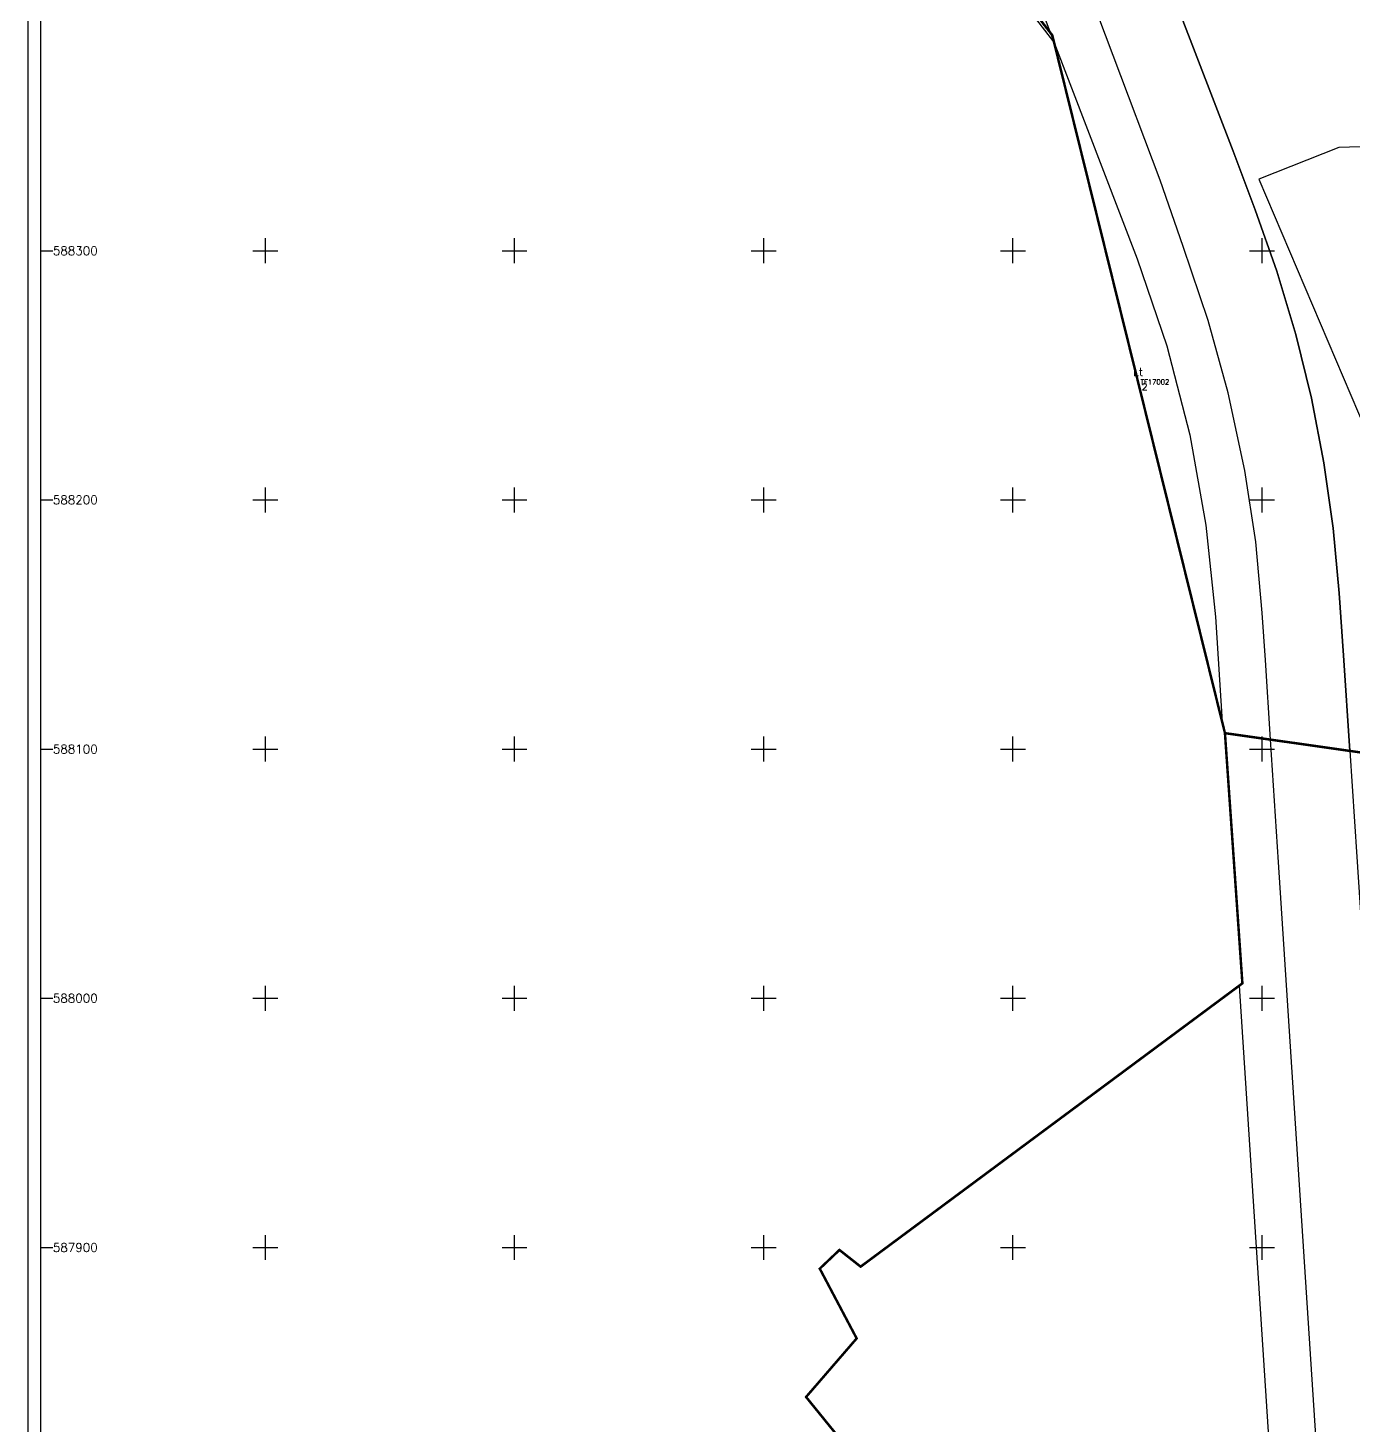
# Model space of a CAD drawing. Extents: x 385562 to 387872, y 587050 to 590157.
# Drawn here: x 385605 to 386137, y 587829 to 588389 of the extents above; entities that cross this region are included whole.
import ezdxf
from ezdxf.enums import TextEntityAlignment as Align

# ---------------------------------------------------------------- set-up
doc = ezdxf.new("R2010")
doc.units = 0
doc.header["$MEASUREMENT"] = 0
for name, color, linetype in [('cartouche', 7, 'CONTINUOUS'), ('croisillon', 7, 'CONTINUOUS'), ('IL', 70, 'CONTINUOUS'), ('L', 10, 'CONTINUOUS'), ('LOT', 10, 'CONTINUOUS'), ('LS', 7, 'CONTINUOUS'), ('PARCELLE', 160, 'CONTINUOUS'), ('TF', 160, 'CONTINUOUS'), ('TFNO', 160, 'CONTINUOUS')]:
    doc.layers.add(name, color=color, linetype=linetype)
doc.styles.add('ROMANC', font='romanc.shx', dxfattribs={"height": 10})

msp = doc.modelspace()

# ---------------------------------------------------------------- linework, layer by layer
at = {"layer": 'cartouche'}
for points in [[(385604.73, 587049.5), (387854.45, 587049.5), (387854.45, 590144.27), (385604.73, 590144.27)], [(385609.73, 587054.5), (387849.45, 587054.5), (387849.45, 590139.27), (385609.73, 590139.27)]]:
    msp.add_lwpolyline(points, close=True, dxfattribs=at)
at = {"layer": 'croisillon'}
for p, q in [((385700, 588295), (385700, 588305)), ((385800, 588295), (385800, 588305)), ((385900, 588295), (385900, 588305)), ((386000, 588295), (386000, 588305)), ((386100, 588295), (386100, 588305)), ((385609.73, 588300), (385614.73, 588300)), ((385695, 588300), (385705, 588300)), ((385795, 588300), (385805, 588300)), ((385895, 588300), (385905, 588300)), ((385995, 588300), (386005, 588300)), ((386095, 588300), (386105, 588300)), ((385700, 588195), (385700, 588205)), ((385800, 588195), (385800, 588205)), ((385900, 588195), (385900, 588205)), ((386000, 588195), (386000, 588205)), ((386100, 588195), (386100, 588205)), ((385609.73, 588200), (385614.73, 588200)), ((385695, 588200), (385705, 588200)), ((385795, 588200), (385805, 588200)), ((385895, 588200), (385905, 588200)), ((385995, 588200), (386005, 588200)), ((386095, 588200), (386105, 588200)), ((385700, 588095), (385700, 588105)), ((385800, 588095), (385800, 588105)), ((385900, 588095), (385900, 588105)), ((386000, 588095), (386000, 588105)), ((386100, 588095), (386100, 588105)), ((385609.73, 588100), (385614.73, 588100)), ((385695, 588100), (385705, 588100)), ((385795, 588100), (385805, 588100)), ((385895, 588100), (385905, 588100)), ((385995, 588100), (386005, 588100)), ((386095, 588100), (386105, 588100)), ((385700, 587995), (385700, 588005)), ((385800, 587995), (385800, 588005)), ((385900, 587995), (385900, 588005)), ((386000, 587995), (386000, 588005)), ((386100, 587995), (386100, 588005)), ((385609.73, 588000), (385614.73, 588000)), ((385695, 588000), (385705, 588000)), ((385795, 588000), (385805, 588000)), ((385895, 588000), (385905, 588000)), ((385995, 588000), (386005, 588000)), ((386095, 588000), (386105, 588000)), ((385700, 587895), (385700, 587905)), ((385800, 587895), (385800, 587905)), ((385900, 587895), (385900, 587905)), ((386000, 587895), (386000, 587905)), ((386100, 587895), (386100, 587905)), ((385609.73, 587900), (385614.73, 587900)), ((385695, 587900), (385705, 587900)), ((385795, 587900), (385805, 587900)), ((385895, 587900), (385905, 587900)), ((385995, 587900), (386005, 587900)), ((386095, 587900), (386105, 587900))]:
    msp.add_line(p, q, dxfattribs=at)
at = {"layer": 'IL'}
msp.add_lwpolyline([(386239.2, 588084.5), (386135.22, 588099.28), (386132.72, 588137.58), (386130.98, 588162.63), (386128.51, 588188.67), (386124.82, 588214.83), (386119.81, 588240.77), (386113.5, 588266.43), (386105.91, 588291.74), (386097.25, 588316.42), (386088.34, 588339.9), (386059.19, 588415.84)], dxfattribs=at)
at = {"layer": 'L'}
for points in [[(385850.09, 588615.5), (385873.75, 588573.05), (385905.18, 588535.94), (385958.39, 588535.32), (386016.46, 588383.82), (385840.19, 588612.01)], [(386016.46, 588383.82), (386049.81, 588296.81), (386061.72, 588261.87), (386070.95, 588226.14), (386077.48, 588189.81), (386081.25, 588153.09), (386083.98, 588110.91)], [(386182.778, 588343.026), (386130.843, 588341.406), (386098.648, 588328.733), (386154.085, 588198.751), (386194.041, 588195.305)]]:
    msp.add_lwpolyline(points, close=True, dxfattribs=at)
for points in [[(386059.19, 588415.84), (386088.34, 588339.9), (386097.25, 588316.42), (386105.91, 588291.74), (386113.5, 588266.43), (386119.81, 588240.77), (386124.82, 588214.83), (386128.51, 588188.67), (386130.98, 588162.63), (386132.72, 588137.58), (386135.22, 588099.28), (386103.39, 588103.8), (386101.32, 588135.63), (386100.09, 588154.73), (386097.53, 588183.12), (386093.11, 588211.87), (386086.42, 588242.91), (386078.41, 588272.03), (386068.33, 588301.67), (386059.1, 588328.33), (386021.33, 588428.55)], [(386128.49, 587718.2), (386120.41, 587842.85), (386106.6, 588054.59), (386103.39, 588103.8), (386135.22, 588099.28), (386138.01, 588056.73), (386144.53, 587956.94), (386151.05, 587857.15), (386157.57, 587757.37)], [(386075.2, 587645), (385917, 587840), (385937.3, 587863.5), (385922.5, 587891.5), (385930.4, 587899), (385938.9, 587892.3), (386090.81, 588005.043), (386110.29, 587704.54)]]:
    msp.add_lwpolyline(points, dxfattribs=at)
at = {"layer": 'LS', "const_width": 1}
msp.add_lwpolyline([(386867.9, 588082.4), (386438.2, 588085.2), (386438.1, 588075), (386239.2, 588084.5), (386085.1, 588106.4), (386015.8, 588386.5), (385840.19, 588612.01), (385823.461, 588651.513), (385830.504, 588669.644), (385802.823, 588726.806), (385820.118, 588762.929), (385808.516, 588811.053), (385758.2, 588902), (385790.8, 588925), (385820.5, 588987), (385836, 589049.1), (385883.9, 589047), (385883.9, 589029), (386393.8, 589026.5), (386873.8, 589023)], dxfattribs=at)
msp.add_lwpolyline([(386085.1, 588106.4), (386239.2, 588084.5), (386438.1, 588075), (386438.2, 588085.2), (386867.9, 588082.4), (386864.3, 587443.5), (387043.6, 587213), (387053.2, 587183.1), (387070.2, 587110.5), (386987.2, 587074.3), (386616.3, 587054.5), (386458, 587175), (386443.9, 587174), (386227.2, 587336.5), (386225, 587349), (386075.2, 587645), (385917, 587840), (385937.3, 587863.5), (385922.5, 587891.5), (385930.4, 587899), (385938.9, 587892.3), (386092.1, 588006)], close=True, dxfattribs=at)
at = {"layer": 'TF'}
for points in [[(385850.09, 588615.5), (385873.75, 588573.05), (385905.18, 588535.94), (385958.39, 588535.32), (386016.46, 588383.82), (385840.19, 588612.01)], [(386016.46, 588383.82), (386049.81, 588296.81), (386061.72, 588261.87), (386070.95, 588226.14), (386077.48, 588189.81), (386081.25, 588153.09), (386083.98, 588110.91)], [(386182.778, 588343.026), (386130.843, 588341.406), (386098.648, 588328.733), (386154.085, 588198.751), (386194.041, 588195.305)]]:
    msp.add_lwpolyline(points, close=True, dxfattribs=at)
msp.add_lwpolyline([(386059.19, 588415.84), (386088.34, 588339.9), (386097.25, 588316.42), (386105.91, 588291.74), (386113.5, 588266.43), (386119.81, 588240.77), (386124.82, 588214.83), (386128.51, 588188.67), (386130.98, 588162.63), (386132.72, 588137.58), (386135.22, 588099.28), (386103.39, 588103.8), (386101.32, 588135.63), (386100.09, 588154.73), (386097.53, 588183.12), (386093.11, 588211.87), (386086.42, 588242.91), (386078.41, 588272.03), (386068.33, 588301.67), (386059.1, 588328.33), (386021.33, 588428.55)], dxfattribs=at)

# ---------------------------------------------------------------- texts
at = {"layer": 'croisillon', "style": 'ROMANC'}
for s, p in [('588300', (385614.73, 588300)), ('588200', (385614.73, 588200)), ('588100', (385614.73, 588100)), ('588000', (385614.73, 588000)), ('587900', (385614.73, 587900))]:
    msp.add_text(s, height=3.5, dxfattribs=at).set_placement(p, align=Align.MIDDLE_LEFT)
at = {"layer": 'LOT', "style": 'ROMANC'}
msp.add_text('Lt', height=3.23, dxfattribs=at).set_placement((386050.22, 588251.365), align=Align.MIDDLE)
at = {"layer": 'PARCELLE', "style": 'ROMANC'}
msp.add_text('12', height=2.73, dxfattribs=at).set_placement((386051.72, 588245.365), align=Align.MIDDLE)
at = {"layer": 'TFNO', "style": 'ROMANC'}
msp.add_text('TF17002', height=2, dxfattribs=at).set_placement((386057, 588247.365), align=Align.MIDDLE)

doc.saveas('drawing.dxf')
